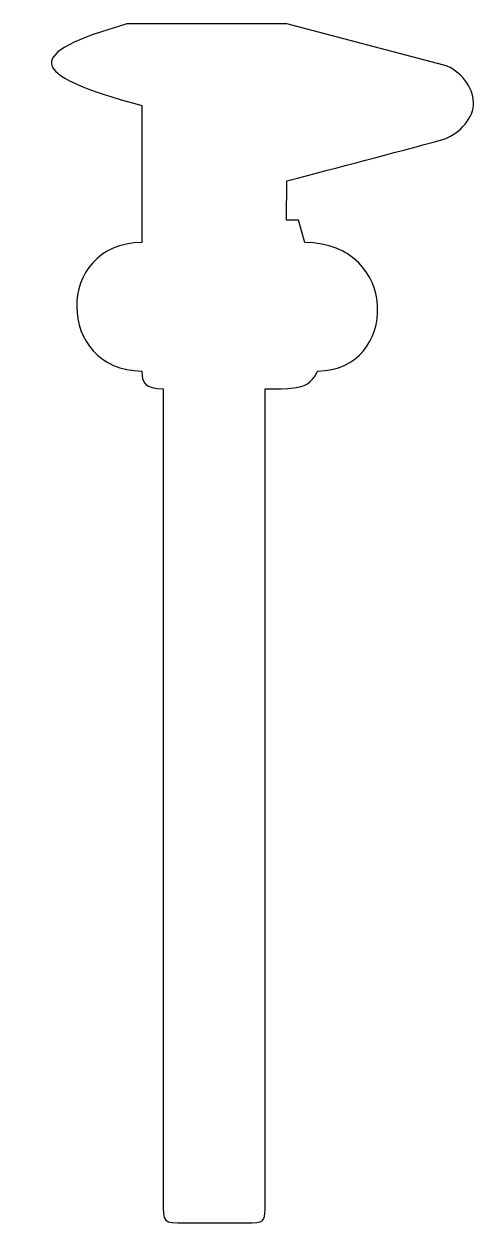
# Model space of a CAD drawing. Header units: millimetres. Extents: x 23 to 109, y 54 to 285.
import ezdxf

# ---------------------------------------------------------------- set-up
doc = ezdxf.new("R2010")
doc.units = ezdxf.units.MM
doc.layers.add('cutout', color=7, linetype='CONTINUOUS')

msp = doc.modelspace()

# ---------------------------------------------------------------- linework, layer by layer
at = {"layer": 'cutout', "color": 7}
for points in [[(103.598637, 276.878285), (73.341138, 284.779193), (42.546114, 284.779193)], [(45.46246, 269.075856), (45.46246, 242.66931)], [(76.832828, 242.669318), (75.577092, 246.967673), (73.316754, 247.016491), (73.38654, 254.572067)], [(49.548484, 214.521257), (49.548484, 58.154732)], [(69.1768, 57.85892), (69.1768, 214.521263)], [(53.824701, 53.850466), (65.441494, 53.850466)]]:
    msp.add_lwpolyline(points, dxfattribs=at)
msp.add_lwpolyline([(76.832828, 242.669318)], close=True, dxfattribs=at)
for points in [[(42.546114, 284.779193), (22.80231, 279.106408), (22.781129, 275.1533), (45.46246, 269.075856)], [(109.291954, 269.656704), (109.205681, 272.58467), (106.853157, 275.828386), (103.598637, 276.878285)], [(103.808427, 262.657713), (106.66629, 263.799049), (109.378224, 266.728738), (109.291954, 269.656704)], [(73.38654, 254.572067), (84.162927, 257.436119), (92.751728, 259.58339), (103.808427, 262.657713)], [(45.46246, 242.66931), (28.541202, 242.66931), (28.947203, 217.9338), (45.46246, 217.9338)], [(79.287997, 217.933806), (94.913064, 217.933806), (95.269029, 242.669318), (76.832828, 242.669318)], [(45.46246, 217.9338), (45.46246, 215.63247), (46.089851, 214.521257), (49.548484, 214.521257)], [(76.710731, 215.117215), (78.499095, 215.911532), (79.287997, 217.933806), (79.287997, 217.933806)], [(69.1768, 214.521263), (69.1768, 214.521263), (74.922367, 214.322899), (76.710731, 215.117215)], [(49.548484, 58.154732), (49.548484, 53.857716), (49.481648, 53.850464), (53.824701, 53.850466)], [(65.441494, 53.850466), (69.132739, 53.831734), (69.1768, 53.850466), (69.1768, 57.85892)]]:
    msp.add_open_spline(points, degree=3, dxfattribs=at)

doc.saveas('drawing.dxf')
